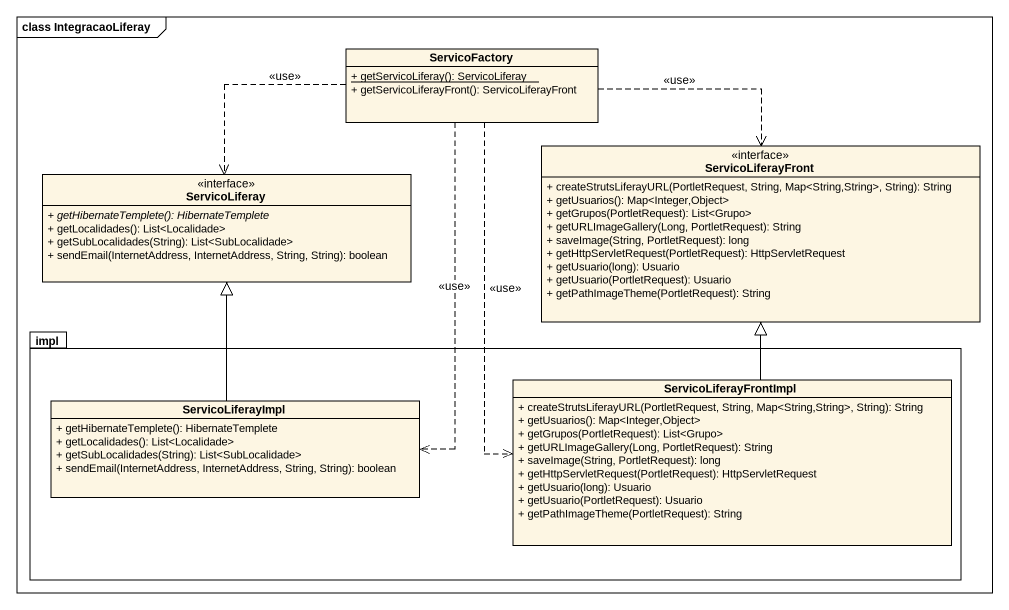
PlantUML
@startuml
mainframe class IntegracaoLiferay
hide circle
hide empty members
skinparam classAttributeIconSize 0
class ServicoFactory {
  {static} + getServicoLiferay(): ServicoLiferay
  + getServicoLiferayFront(): ServicoLiferayFront
}
class ServicoLiferay <<interface>> {
  {abstract} + getHibernateTemplete(): HibernateTemplete
  + getLocalidades(): List<Localidade>
  + getSubLocalidades(String): List<SubLocalidade>
  + sendEmail(InternetAddress, InternetAddress, String, String): boolean
}
class ServicoLiferayFront <<interface>> {
  + createStrutsLiferayURL(PortletRequest, String, Map<String,String>, String): String
  + getUsuarios(): Map<Integer,Object>
  + getGrupos(PortletRequest): List<Grupo>
  + getURLImageGallery(Long, PortletRequest): String
  + saveImage(String, PortletRequest): long
  + getHttpServletRequest(PortletRequest): HttpServletRequest
  + getUsuario(long): Usuario
  + getUsuario(PortletRequest): Usuario
  + getPathImageTheme(PortletRequest): String
}
package impl {
  class ServicoLiferayImpl {
    + getHibernateTemplete(): HibernateTemplete
    + getLocalidades(): List<Localidade>
    + getSubLocalidades(String): List<SubLocalidade>
    + sendEmail(InternetAddress, InternetAddress, String, String): boolean
  }
  class ServicoLiferayFrontImpl {
    + createStrutsLiferayURL(PortletRequest, String, Map<String,String>, String): String
    + getUsuarios(): Map<Integer,Object>
    + getGrupos(PortletRequest): List<Grupo>
    + getURLImageGallery(Long, PortletRequest): String
    + saveImage(String, PortletRequest): long
    + getHttpServletRequest(PortletRequest): HttpServletRequest
    + getUsuario(long): Usuario
    + getUsuario(PortletRequest): Usuario
    + getPathImageTheme(PortletRequest): String
  }
}
ServicoFactory .left.> ServicoLiferay : <<use>>
ServicoFactory .right.> ServicoLiferayFront : <<use>>
ServicoFactory ..> ServicoLiferayImpl : <<use>>
ServicoFactory ..> ServicoLiferayFrontImpl : <<use>>
ServicoLiferayImpl -up-|> ServicoLiferay
ServicoLiferayFrontImpl -up-|> ServicoLiferayFront
@enduml
